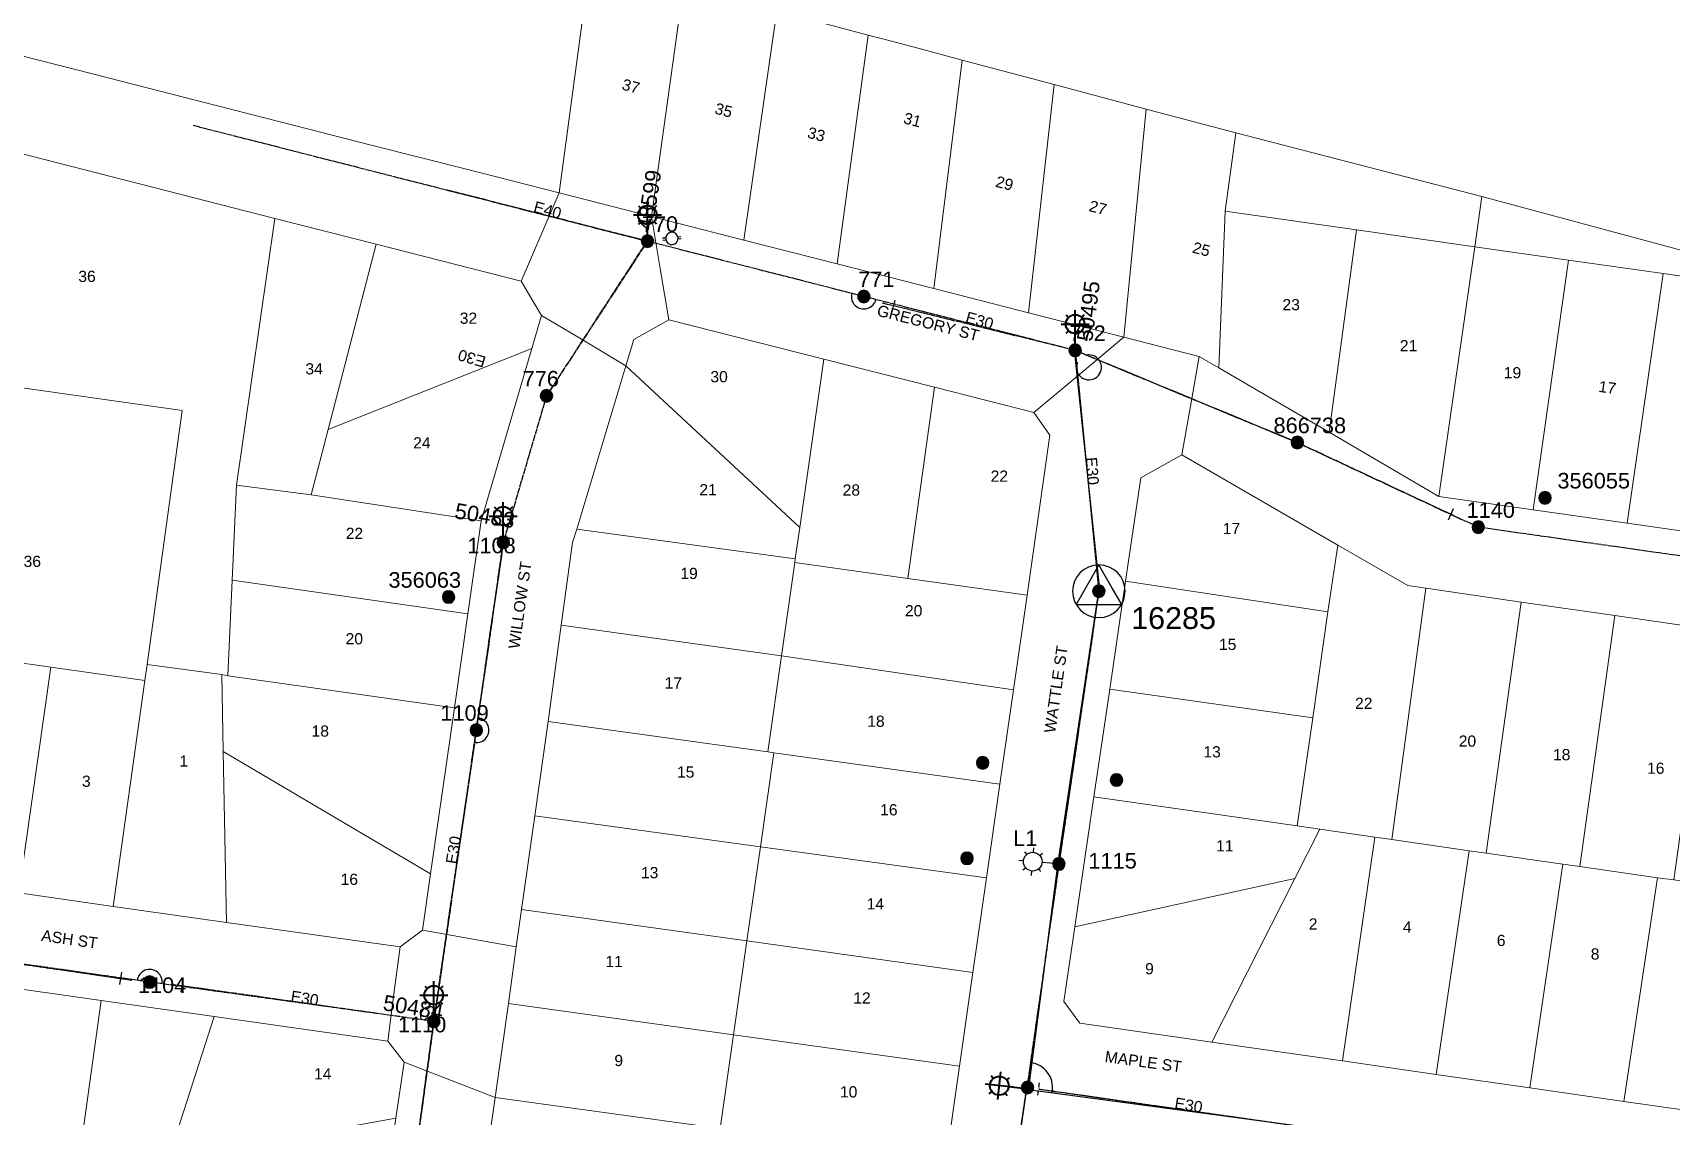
# Model space of a CAD drawing. Header units: metres. Extents: x 310453 to 311242, y 6256134 to 6256698.
# Drawn here: x 310601.4 to 310864.3, y 6256357.4 to 6256531.2 of the extents above; entities that cross this region are included whole.
import ezdxf
from ezdxf.enums import TextEntityAlignment as Align

# ---------------------------------------------------------------- set-up
doc = ezdxf.new("R2010")
doc.units = ezdxf.units.M
doc.linetypes.add('Cable Exist OH', pattern=[1, 1, 0])
doc.layers.get('0').update_dxf_attribs({"color": 6})
for name, color, linetype, lineweight in [('Cadastre Land Parcels_SP_EXT', 9, 'Continuous', 5), ('Cadastre Road Names_SP_HV_LV_SL_EXT', 9, 'Continuous', 5), ('Cadastre Roads_SP_EXT', 9, 'Continuous', 5)]:
    doc.layers.add(name, color=color, linetype=linetype, lineweight=lineweight)
for name, color, linetype in [('Equip_SP_LV_EXT', 7, 'Continuous'), ('Equip_SP_SL_EXT', 7, 'Continuous'), ('Equip_SP_SL_NEW', 2, 'Continuous'), ('Mains_HV_EXT', 7, 'Continuous'), ('Mains_LV_EXT', 7, 'Continuous'), ('Mains_LV_NEW', 2, 'Continuous'), ('Mains_LV_NEW_Hardwired', 2, 'Continuous'), ('Mains_SL_EXT', 7, 'Continuous'), ('OH_Details_SP_MISC', 7, 'Continuous'), ('Sub_SP_TR_HV_LV_EXT', 7, 'Continuous'), ('SupportsOH_SP_TR_HV_LV_SL_EXT', 7, 'Continuous')]:
    doc.layers.add(name, color=color, linetype=linetype)
doc.styles.add('iecARIAL', font='arial.ttf', dxfattribs={"height": 2})
doc.styles.add('POLE_LABEL', font='arial.ttf')
doc.styles.add('SL_LABEL', font='arial.ttf')
doc.styles.get("Standard").update_dxf_attribs({"font": 'arial.ttf'})

# ---------------------------------------------------------------- blocks, each defined once
blk = doc.blocks.new('SUB_POLE_EXT')
blk.add_wipeout([(0, 4.22), (0.42, 4.2), (0.83, 4.14), (1.21, 4.05), (1.62, 3.9), (1.99, 3.72), (2.35, 3.51), (2.68, 3.26), (2.99, 2.99), (3.28, 2.66), (3.52, 2.34), (3.76, 1.92), (3.9, 1.62), (4.04, 1.23), (4.18, 0.63), (4.22, 0), (4.18, -0.61), (4.06, -1.15), (3.9, -1.62), (3.58, -2.24), (3.22, -2.73), (2.97, -3.01), (2.68, -3.26), (2.36, -3.5), (2, -3.72), (1.64, -3.89), (1.25, -4.03), (0.82, -4.14), (0.42, -4.2), (0, -4.22), (-0.41, -4.2), (-0.8, -4.15), (-1.21, -4.05), (-1.62, -3.9), (-1.99, -3.73), (-2.35, -3.51), (-2.68, -3.26), (-2.96, -3.02), (-3.23, -2.72), (-3.51, -2.35), (-3.71, -2.01), (-3.91, -1.6), (-4.05, -1.21), (-4.16, -0.76), (-4.22, -0.14), (-4.21, 0.39), (-4.14, 0.83), (-4.03, 1.27), (-3.9, 1.63), (-3.71, 2.02), (-3.5, 2.37), (-3.28, 2.67), (-2.99, 2.99), (-2.68, 3.27), (-2.33, 3.52), (-1.98, 3.73), (-1.63, 3.9), (-1.2, 4.05), (-0.78, 4.15), (-0.4, 4.21)])
blk.add_line((2.16, 0.48), (2.16, 0.48, 0))
blk.add_lwpolyline([(-4.22, 0, 1), (4.22, 0, 1)], format="xyb", close=True)
blk.add_lwpolyline([(2.14, 0.52), (0, 4.22), (-3.66, -2.11), (3.66, -2.11)], close=True)
for tag, height, flags, p in [('ASSET_NUM', 3.5, 8, (2, 2)), ('STREET_CODE', 0.2, 9, (1.5, 0)), ('CONSTRUCTED_VOLTAGE', 0.2, 9, (1.5, -0.2)), ('OPERATING_VOLTAGE', 0.2, 9, (1.5, -0.6)), ('OPERATED_BY', 0.2, 9, (1.5, -0.8)), ('ORIENTATION', 0.2, 9, (1.5, -1.2)), ('OWNED_BY', 0.2, 9, (1.5, -1.4)), ('SECONDARY_VOLTAGE', 0.2, 9, (1.5, -1.6)), ('STATE', 0.2, 9, (1.5, -1.8)), ('SUBSTATION_TYPE', 0.2, 9, (1.5, -2)), ('NO_PHASES', 0.2, 9, (1.5, -0.4)), ('MAINTAINED_BY', 0.2, 9, (1.5, -1)), ('USAGE', 0.2, 9, (1.5, -2.2)), ('LEGEND', 0.2, 9, (1.5, -2.4)), ('LOCATION', 0.2, 9, (1.5, -2.6)), ('STREETNAME', 0.2, 9, (1.5, -2.8)), ('SUBURB', 0.2, 9, (1.5, -3)), ('Z', 0.2, 1, (1.5, -3.4)), ('NOTES', 0.2, 9, (1.5, -3.2))]:
    blk.add_attdef(tag, text='', height=height, dxfattribs=dict(flags=flags)).set_placement(p, align=Align.MIDDLE_LEFT)
blk = doc.blocks.new('LV_OH_LINKS_OPEN_EXT')
for p, q in [((-0.17, 4.97), (-0.17, 5.46)), ((0.17, 4.97), (0.17, 5.46)), ((-0.17, 3), (-0.17, 2.5)), ((0.17, 3), (0.17, 2.5))]:
    blk.add_line(p, q)
blk.add_lwpolyline([(0, 2.99, 1), (0, 4.98, 1)], format="xyb", close=True)
at = {"flags": 9}
for tag, p in [('ACTUAL_STATUS', (0, 0)), ('CONSTRUCTED_VOLTAGE', (0, -0.2)), ('OPERATING_VOLTAGE', (0, -0.6)), ('ORIENTATION', (0, -0.8)), ('OWNED_BY', (0, -1)), ('STATE', (0, -1.2)), ('SWITCH_TYPE', (0, -1.4)), ('NO_PHASES', (0, -0.4)), ('USAGE', (0, -1.6)), ('LEGEND', (0, -1.8)), ('NOTES', (0, -2))]:
    blk.add_attdef(tag, text='', height=0.2, dxfattribs=at).set_placement(p, align=Align.MIDDLE_LEFT)
at = {"flags": 1}
blk.add_attdef('Z', (0, 0), '', height=0.2, dxfattribs=at)
blk = doc.blocks.new('SL_LANTERN_EXT')
at = {"lineweight": 40}
for p, q in [((-1.46, 5.68), (-1.06, 5.28)), ((0, 1.97), (0, 6.47)), ((1.46, 5.68), (1.06, 5.28)), ((-2.25, 4.22), (2.25, 4.22)), ((-1.46, 2.76), (-1.06, 3.16)), ((0, 0), (0, 2.72)), ((1.46, 2.76), (1.06, 3.16))]:
    blk.add_line(p, q, dxfattribs=at)
blk.add_circle((0, 4.22), 1.5, dxfattribs=at)
at = {"style": 'iecARIAL', "flags": 8}
blk.add_attdef('ASSET_NUM', (1.5, 1.5), '', height=2.5, dxfattribs=at)
for tag, p, height, flags in [('OPERATING_VOLTAGE', (0.98, -1.65), 0.2, 9), ('ORIENTATION', (0.98, -1.85), 0.2, 9), ('OWNED_BY', (0.98, -2.05), 0.2, 9), ('STATE', (0.98, -2.25), 0.2, 9), ('CONSTRUCTED_VOLTAGE', (0.98, -0.65), 0.2, 9), ('CONTROL_TYPE', (0.98, -0.85), 0.2, 9), ('LANTERN_PURPOSE', (0.98, -1.05), 0.2, 9), ('LANTERN_TYPE', (0.98, -1.25), 0.2, 9), ('NO_PHASES', (0.98, -1.45), 0.2, 9), ('USAGE', (0.98, -2.45), 0.2, 9), ('CEXIST', (0.98, -2.65), 0.2, 9), ('LNUMBER', (2.18, -3.25), 2.5, 8), ('CNEW', (0.98, -2.85), 0.2, 9), ('CNUMBER', (0.98, -3.05), 0.2, 9), ('CREMOVE', (0.98, -3.25), 0.2, 9), ('CREPLACE', (0.98, -3.45), 0.2, 9), ('LKINGHEIGHT', (0.98, -3.65), 0.2, 9), ('LBRACKET', (0.98, -3.85), 0.2, 9), ('LBRACKETVOCAB', (0.98, -4.05), 0.2, 9), ('LCATEGORY', (0.98, -4.25), 0.2, 9), ('LCHARGE1', (0.98, -4.45), 0.2, 9), ('LCHARGE1PERCENT', (0.98, -4.65), 0.2, 9), ('LCHARGE2', (0.98, -4.85), 0.2, 9), ('LCHARGE2PERCENT', (0.98, -5.05), 0.2, 9), ('LCHARGE3', (0.98, -5.25), 0.2, 9), ('LCHARGE3PERCENT', (0.98, -5.45), 0.2, 9), ('LEXIST', (0.98, -5.65), 0.2, 9), ('LLAMP', (0.98, -5.85), 0.2, 9), ('LLAMPVOCAB', (0.98, -6.05), 0.2, 9), ('LMAST', (0.98, -6.25), 0.2, 9), ('LMASTVOCAB', (0.98, -6.45), 0.2, 9), ('LNEW', (0.98, -6.65), 0.2, 9), ('LANTNUMBER', (0.98, -6.85), 0.2, 9), ('LOUTREACH', (0.98, -7.25), 0.2, 9), ('LOUTREACHVOCAB', (0.98, -7.45), 0.2, 9), ('LRATECODE', (0.98, -7.65), 0.2, 9), ('LREMOVE', (0.98, -7.85), 0.2, 9), ('LREPLACE', (0.98, -8.05), 0.2, 9), ('STREETNAME', (0.98, -9.25), 0.2, 9), ('SUBURB', (0.98, -9.45), 0.2, 1), ('LTYPE', (0.98, -8.25), 0.2, 9), ('LTYPEVOCAB', (0.98, -8.45), 0.2, 9), ('LEGEND', (0.98, -8.65), 0.2, 9), ('LOCATION', (0.98, -8.85), 0.2, 9), ('NOTES', (0.98, -9.05), 0.2, 9)]:
    blk.add_attdef(tag, p, '', height=height, dxfattribs=dict(flags=flags))
blk = doc.blocks.new('POLE_EXT')
blk.add_hatch(color=256).paths.add_polyline_path([(-1, 0, 1), (1, 0, 1)])
blk.add_lwpolyline([(-1, 0, 1), (1, 0, 1)], format="xyb", close=True)
for tag, height, flags, p in [('pNumber', 2.5, 8, (-17.84, 2.07)), ('OWNED_BY', 0.2, 9, (1.35, -0.4)), ('SPECIAL_USE', 0.2, 9, (1.35, -0.8)), ('STATE', 0.2, 9, (1.35, -1)), ('cLV', 0.2, 9, (1.35, -1.4)), ('hDepth', 0.2, 9, (1.35, -1.6)), ('hDia', 0.2, 9, (1.35, -1.8)), ('cHV', 0.2, 9, (1.35, -2)), ('PARENT', 0.2, 9, (1.35, -0.6)), ('USAGE', 0.2, 9, (1.35, -1.2)), ('LBRACKET', 0.2, 9, (1.35, -2.2)), ('LExisting', 0.2, 9, (1.35, -2.4)), ('LANTNUMBER', 0.2, 9, (1.35, -2.6)), ('cLinedev', 0.2, 9, (1.35, -3.4)), ('pExisting', 0.2, 9, (1.35, -3.8)), ('pFooting', 0.2, 9, (1.35, -4.4)), ('pNew', 0.2, 9, (1.35, -4.6)), ('pRelocate', 0.2, 9, (1.35, -5)), ('pRemove', 0.2, 9, (1.35, -5.2)), ('LOther', 0.2, 9, (1.35, -2.8)), ('LRemove', 0.2, 9, (1.35, -3)), ('LEGEND', 0.2, 9, (1.35, -3.2)), ('LOCATION', 0.2, 9, (1.35, -3.6)), ('PFNUMBER', 0.2, 9, (1.35, -4)), ('NEWPFNUMBER', 0.2, 9, (1.35, -4.2)), ('pReplace', 0.2, 9, (1.35, -5.4)), ('pStay', 0.2, 9, (1.35, -5.6)), ('pType', 0.2, 9, (1.35, -5.8)), ('cspan', 0.2, 9, (1.35, -6)), ('STREETNAME', 0.2, 9, (1.35, -6.2)), ('SUBURB', 0.2, 9, (1.35, -6.4)), ('OPERATED_BY', 0.2, 9, (1.36, -7.01)), ('NOTES', 0.2, 9, (1.35, -6.6)), ('MAINTAINED_BY', 0.2, 9, (1.36, -6.81))]:
    blk.add_attdef(tag, text='', height=height, dxfattribs=dict(flags=flags)).set_placement(p, align=Align.MIDDLE_LEFT)
at = {"style": 'POLE_LABEL'}
for tag, height, flags, p in [('ASSET_NUM', 2.5, 8, (2, 2)), ('STRUCTURE_PLANT_NUMBER', 0.2, 9, (1.35, 0.03)), ('STREET_CODE', 0.2, 9, (1.35, -0.2))]:
    blk.add_attdef(tag, text='', height=height, dxfattribs=dict(at, flags=flags)).set_placement(p, align=Align.MIDDLE_LEFT)
at = {"flags": 1}
blk.add_attdef('Z', (1.35, -7.33), '', height=0.2, dxfattribs=at)
blk = doc.blocks.new('End Shackle_EXT')
blk.add_wipeout([(0, 0.25), (1.81, 0.25), (1.82, -0.25), (0, -0.25)])
blk.add_line((1.81, -1), (1.81, 1))
at = {"flags": 1}
blk.add_attdef('Z', (0, 0), '', height=0.2, dxfattribs=at)
at = {"flags": 9}
for tag, p in [('CONNECTOR_TYPE', (0, 0)), ('CONSTRUCTED_VOLTAGE', (0, -0.2)), ('OPERATING_VOLTAGE', (0, -0.6)), ('ORIENTATION', (0, -0.8)), ('OWNED_BY', (0, -1)), ('STATE', (0, -1.2)), ('NO_PHASES', (0, -0.4)), ('USAGE', (0, -1.4)), ('NOTES', (0, -1.6))]:
    blk.add_attdef(tag, text='', height=0.2, dxfattribs=at).set_placement(p, align=Align.MIDDLE_LEFT)
blk = doc.blocks.new('SL_LANTERN_NEW')
blk.add_line((0, 0), (0, 0))
for tag, p, flags in [('Z', (0, 0), 1), ('OPERATED_BY', (0, -9.61), 9)]:
    blk.add_attdef(tag, p, '', height=0.2, dxfattribs=dict(flags=flags))
at = {"style": 'SL_LABEL', "flags": 9}
blk.add_attdef('STREET_CODE', text='', height=0.2, dxfattribs=at).set_placement((0, -0.2), align=Align.MIDDLE_LEFT)
for tag, height, flags, p in [('CONSTRUCTED_VOLTAGE', 0.2, 9, (0, -0.4)), ('CONTROL_TYPE', 0.2, 9, (0, -0.6)), ('OPERATING_VOLTAGE', 0.2, 9, (0, -1.4)), ('ORIENTATION', 0.2, 9, (0, -1.6)), ('OWNED_BY', 0.2, 9, (0, -1.8)), ('STATE', 0.2, 9, (0, -2)), ('CEXIST', 0.2, 9, (0, -2.4)), ('CNEW', 0.2, 9, (0, -2.6)), ('LANTERN_PURPOSE', 0.2, 9, (0, -0.8)), ('LANTERN_TYPE', 0.2, 9, (0, -1)), ('NO_PHASES', 0.2, 9, (0, -1.2)), ('USAGE', 0.2, 9, (0, -2.2)), ('LNUMBER', 2.5, 8, (1.2, -2.8)), ('CNUMBER', 0.2, 9, (0, -2.8)), ('CREMOVE', 0.2, 9, (0, -3)), ('CREPLACE', 0.2, 9, (0, -3.2)), ('LKINGHEIGHT', 0.2, 9, (0, -3.4)), ('LBRACKET', 0.2, 9, (0, -3.6)), ('LBRACKETVOCAB', 0.2, 9, (0, -3.8)), ('LCATEGORY', 0.2, 9, (0, -4)), ('LCHARGE1', 0.2, 9, (0, -4.2)), ('LCHARGE1PERCENT', 0.2, 9, (0, -4.4)), ('LCHARGE2', 0.2, 9, (0, -4.6)), ('LCHARGE2PERCENT', 0.2, 9, (0, -4.8)), ('LCHARGE3', 0.2, 9, (0, -5)), ('LCHARGE3PERCENT', 0.2, 9, (0, -5.2)), ('LEXIST', 0.2, 9, (0, -5.4)), ('LLAMP', 0.2, 9, (0, -5.6)), ('LLAMPVOCAB', 0.2, 9, (0, -5.8)), ('LMAST', 0.2, 9, (0, -6)), ('LMASTVOCAB', 0.2, 9, (0, -6.2)), ('LNEW', 0.2, 9, (0, -6.4)), ('LANTNUMBER', 0.2, 9, (0, -6.6)), ('LOUTREACH', 0.2, 9, (0, -7)), ('LOUTREACHVOCAB', 0.2, 9, (0, -7.2)), ('LRATECODE', 0.2, 9, (0, -7.4)), ('LREMOVE', 0.2, 9, (0, -7.6)), ('LREPLACE', 0.2, 9, (0, -7.8)), ('SUBURB', 0.2, 9, (0, -8.6)), ('STREETNAME', 0.2, 9, (0, -8.8)), ('LTYPE', 0.2, 9, (0, -8)), ('LTYPEVOCAB', 0.2, 9, (0, -8.2)), ('LEGEND', 0.2, 9, (0, -8.4)), ('LOCATION', 0.2, 9, (0, -9)), ('NOTES', 0.2, 9, (0, -9.2)), ('MAINTAINED_BY', 0.2, 9, (0, -9.86))]:
    blk.add_attdef(tag, text='', height=height, dxfattribs=dict(flags=flags)).set_placement(p, align=Align.MIDDLE_LEFT)
blk.add_wipeout([(0, 6.47), (1.46, 5.68), (2.25, 4.22), (1.46, 2.76), (0, 1.86), (-1.46, 2.76), (-2.25, 4.22), (-1.46, 5.68)])
for p, q in [((-1.46, 5.68), (-1.06, 5.28)), ((0, 5.72), (0, 6.47)), ((1.46, 5.68), (1.06, 5.28)), ((-2.25, 4.22), (-1.5, 4.22)), ((-1.46, 2.76), (-1.06, 3.16)), ((0, 0), (0, 2.72)), ((1.46, 2.76), (1.06, 3.16)), ((1.5, 4.22), (2.25, 4.22))]:
    blk.add_line(p, q)
blk.add_circle((0, 4.22), 1.5)
at = {"style": 'SL_LABEL', "flags": 8}
blk.add_attdef('ASSET_NUM', text='', height=2.5, dxfattribs=at).set_placement((2, 2), align=Align.MIDDLE_LEFT)
blk = doc.blocks.new('End Shackle_NEW')
blk.add_line((1, 1.81), (-1, 1.81))
at = {"flags": 1}
blk.add_attdef('Z', (0, 0), '', height=0.2, dxfattribs=at)
at = {"flags": 9}
for tag, p in [('CONNECTOR_TYPE', (0, 0)), ('CONSTRUCTED_VOLTAGE', (0, -0.2)), ('OPERATING_VOLTAGE', (0, -0.6)), ('ORIENTATION', (0, -0.8)), ('OWNED_BY', (0, -1)), ('STATE', (0, -1.2)), ('OPERATED_BY', (0, -2.01)), ('NO_PHASES', (0, -0.4)), ('USAGE', (0, -1.4)), ('NOTES', (0, -1.6)), ('MAINTAINED_BY', (0, -1.81))]:
    blk.add_attdef(tag, text='', height=0.2, dxfattribs=at).set_placement(p, align=Align.MIDDLE_LEFT)
blk.add_wipeout([(-0.25, 0), (-0.25, 1.81), (0.25, 1.82), (0.25, 0)])
blk = doc.blocks.new('BOND POINT')
blk.add_hatch(color=256).paths.add_polyline_path([(-1, 0, 1), (1, 0, 1)])
blk.add_lwpolyline([(-1, 0, 1), (1, 0, 1)], format="xyb", close=True)

msp = doc.modelspace()

# ---------------------------------------------------------------- linework, layer by layer
at = {"layer": 'Cadastre Land Parcels_SP_EXT', "linetype": 'Continuous'}
for points in [[(310705.82, 6256538.73), (310690.87, 6256542.63), (310685.89, 6256505.52), (310700.7, 6256501.74), (310705.82, 6256538.73)], [(310720.79, 6256534.75), (310705.82, 6256538.73), (310700.7, 6256501.74), (310715.54, 6256497.95), (310720.79, 6256534.75)], [(310735.48, 6256530.84), (310720.79, 6256534.75), (310715.54, 6256497.95), (310730.5, 6256494.14), (310735.48, 6256530.84)], [(310750.53, 6256526.84), (310743.87, 6256528.67), (310739.63, 6256529.77), (310735.48, 6256530.84), (310730.5, 6256494.14), (310746, 6256490.18), (310750.53, 6256526.84)], [(310765.32, 6256522.91), (310750.53, 6256526.84), (310746, 6256490.18), (310761.2, 6256486.3), (310765.32, 6256522.91)], [(310780.06, 6256518.99), (310765.32, 6256522.91), (310761.2, 6256486.3), (310776.52, 6256482.39), (310780.06, 6256518.99)], [(310788.59, 6256479.31), (310791.75, 6256477.46), (310792.74, 6256502.6), (310794.46, 6256515.17), (310780.06, 6256518.99), (310776.52, 6256482.39), (310788.59, 6256479.31)], [(310640.28, 6256501.43), (310577.16, 6256517.59), (310578.01, 6256492.44), (310578.53, 6256477.27), (310625.4, 6256470.6), (310619.79, 6256429.88), (310631.74, 6256428.26), (310632.73, 6256428.07), (310633.4, 6256443.4), (310634.09, 6256458.65), (310640.28, 6256501.43)], [(310833.95, 6256504.95), (310794.46, 6256515.17), (310792.74, 6256502.6), (310813.85, 6256499.62), (310832.8, 6256496.88), (310833.95, 6256504.95)], [(310813.85, 6256499.62), (310792.74, 6256502.6), (310791.75, 6256477.46), (310809.44, 6256467.13), (310813.85, 6256499.62)], [(310833.95, 6256504.95), (310832.8, 6256496.88), (310847.84, 6256494.73), (310863.04, 6256492.58), (310878.01, 6256490.44), (310893.12, 6256488.28), (310896.69, 6256488.04), (310833.95, 6256504.95)], [(310648.82, 6256467.58), (310656.51, 6256497.31), (310640.28, 6256501.43), (310634.09, 6256458.65), (310646.11, 6256457.08), (310648.82, 6256467.58)], [(310679.78, 6256491.35), (310656.51, 6256497.31), (310648.82, 6256467.58), (310681.5, 6256480.56), (310683.06, 6256485.88), (310679.78, 6256491.35)], [(310832.8, 6256496.88), (310813.85, 6256499.62), (310809.44, 6256467.13), (310827.07, 6256456.83), (310832.8, 6256496.88)], [(310847.84, 6256494.73), (310832.8, 6256496.88), (310827.07, 6256456.83), (310842.17, 6256454.68), (310847.84, 6256494.73)], [(310863.04, 6256492.58), (310847.84, 6256494.73), (310842.17, 6256454.68), (310857.28, 6256452.53), (310863.04, 6256492.58)], [(310878.01, 6256490.44), (310863.04, 6256492.58), (310857.28, 6256452.53), (310872.29, 6256450.39), (310878.01, 6256490.44)], [(310728.34, 6256478.87), (310703.47, 6256485.19), (310697.86, 6256482.03), (310696.59, 6256477.81), (310724.5, 6256451.84), (310728.34, 6256478.87)], [(310673.38, 6256452.92), (310681.5, 6256480.56), (310648.82, 6256467.58), (310646.11, 6256457.08), (310673.38, 6256452.92)], [(310619.79, 6256429.88), (310625.4, 6256470.6), (310578.53, 6256477.27), (310580.54, 6256457.91), (310582.37, 6256440.22), (310589.17, 6256431.57), (310604.32, 6256429.42), (310619.4, 6256427.28), (310619.79, 6256429.88)], [(310724.5, 6256451.84), (310696.59, 6256477.81), (310688.7, 6256451.57), (310723.73, 6256446.8), (310724.5, 6256451.84)], [(310746.14, 6256474.35), (310728.34, 6256478.87), (310724.5, 6256451.84), (310723.73, 6256446.8), (310723.7, 6256446.22), (310741.84, 6256443.67), (310746.14, 6256474.35)], [(310764.63, 6256466.65), (310762.04, 6256470.3), (310746.14, 6256474.35), (310741.84, 6256443.67), (310760.96, 6256440.98), (310764.63, 6256466.65)], [(310646.11, 6256457.08), (310634.09, 6256458.65), (310633.4, 6256443.4), (310671.23, 6256438.01), (310673.38, 6256452.92), (310646.11, 6256457.08)], [(310723.7, 6256446.22), (310723.73, 6256446.8), (310688.7, 6256451.57), (310688.05, 6256449.44), (310686.23, 6256436.2), (310721.55, 6256431.25), (310723.7, 6256446.22)], [(310824.94, 6256442.12), (310822.05, 6256442.55), (310810.86, 6256449.01), (310809.21, 6256438.34), (310806.82, 6256421.32), (310804.29, 6256403.96), (310807.95, 6256403.44), (310816.79, 6256402.14), (310819.48, 6256401.79), (310824.94, 6256442.12)], [(310760.96, 6256440.98), (310741.84, 6256443.67), (310723.7, 6256446.22), (310721.55, 6256431.25), (310758.79, 6256425.83), (310760.96, 6256440.98)], [(310671.23, 6256438.01), (310633.4, 6256443.4), (310632.73, 6256428.07), (310669.07, 6256422.93), (310671.23, 6256438.01)], [(310840.23, 6256439.88), (310824.94, 6256442.12), (310819.48, 6256401.79), (310831.93, 6256399.98), (310834.62, 6256399.62), (310840.23, 6256439.88)], [(310855.31, 6256437.71), (310840.23, 6256439.88), (310834.62, 6256399.62), (310846.96, 6256397.82), (310849.68, 6256397.47), (310855.31, 6256437.71)], [(310870.35, 6256435.52), (310855.31, 6256437.71), (310849.68, 6256397.47), (310862.13, 6256395.65), (310864.77, 6256395.31), (310870.35, 6256435.52)], [(310721.55, 6256431.25), (310686.23, 6256436.2), (310684.1, 6256420.72), (310719.36, 6256415.88), (310721.55, 6256431.25)], [(310604.32, 6256429.42), (310589.17, 6256431.57), (310584.07, 6256395.35), (310599.18, 6256393.21), (310604.32, 6256429.42)], [(310619.4, 6256427.28), (310604.32, 6256429.42), (310599.18, 6256393.21), (310614.34, 6256391.06), (310619.4, 6256427.28)], [(310631.98, 6256415.91), (310631.74, 6256428.26), (310619.79, 6256429.88), (310619.4, 6256427.28), (310614.34, 6256391.06), (310632.52, 6256388.49), (310631.98, 6256415.91)], [(310758.79, 6256425.83), (310721.55, 6256431.25), (310719.36, 6256415.88), (310720.33, 6256415.72), (310756.6, 6256410.68), (310758.79, 6256425.83)], [(310669.07, 6256422.93), (310632.73, 6256428.07), (310631.74, 6256428.26), (310631.98, 6256415.91), (310665.23, 6256396.3), (310669.07, 6256422.93)], [(310806.82, 6256421.32), (310774.24, 6256425.93), (310771.7, 6256408.63), (310804.29, 6256403.96), (310806.82, 6256421.32)], [(310720.33, 6256415.72), (310719.36, 6256415.88), (310684.1, 6256420.72), (310681.97, 6256405.59), (310718.18, 6256400.62), (310720.33, 6256415.72)], [(310663.96, 6256387.25), (310665.23, 6256396.3), (310631.98, 6256415.91), (310632.52, 6256388.49), (310660.35, 6256384.55), (310663.96, 6256387.25)], [(310756.6, 6256410.68), (310720.33, 6256415.72), (310718.18, 6256400.62), (310754.45, 6256395.62), (310756.6, 6256410.68)], [(310804.29, 6256403.96), (310771.7, 6256408.63), (310768.65, 6256387.8), (310803.94, 6256395.55), (310807.95, 6256403.44), (310804.29, 6256403.96)], [(310718.18, 6256400.62), (310681.97, 6256405.59), (310679.86, 6256390.57), (310716.02, 6256385.52), (310718.18, 6256400.62)], [(310816.79, 6256402.14), (310807.95, 6256403.44), (310803.94, 6256395.55), (310790.62, 6256369.29), (310811.56, 6256366.28), (310816.79, 6256402.14)], [(310754.45, 6256395.62), (310718.18, 6256400.62), (310716.02, 6256385.52), (310752.29, 6256380.47), (310754.45, 6256395.62)], [(310819.48, 6256401.79), (310816.79, 6256402.14), (310811.56, 6256366.28), (310826.61, 6256364.11), (310831.93, 6256399.98), (310819.48, 6256401.79)], [(310834.62, 6256399.62), (310831.93, 6256399.98), (310826.61, 6256364.11), (310841.63, 6256361.95), (310846.96, 6256397.82), (310834.62, 6256399.62)], [(310849.68, 6256397.47), (310846.96, 6256397.82), (310841.63, 6256361.95), (310856.72, 6256359.77), (310862.13, 6256395.65), (310849.68, 6256397.47)], [(310803.94, 6256395.55), (310768.65, 6256387.8), (310766.89, 6256375.8), (310769.44, 6256372.34), (310790.62, 6256369.29), (310803.94, 6256395.55)], [(310877.03, 6256393.53), (310864.77, 6256395.31), (310862.13, 6256395.65), (310856.72, 6256359.77), (310871.87, 6256357.59), (310877.03, 6256393.53)], [(310716.02, 6256385.52), (310679.86, 6256390.57), (310679.01, 6256384.56), (310677.73, 6256375.46), (310713.88, 6256370.43), (310716.02, 6256385.52)], [(310752.29, 6256380.47), (310716.02, 6256385.52), (310713.88, 6256370.43), (310750.14, 6256365.4), (310752.29, 6256380.47)], [(310612.37, 6256375.97), (310594.29, 6256378.54), (310590.01, 6256348.49), (310592.09, 6256348.19), (310608.22, 6256345.89), (310612.37, 6256375.97)], [(310623.16, 6256350.47), (310630.52, 6256373.39), (310612.37, 6256375.97), (310608.22, 6256345.89), (310607.6, 6256341.08), (310619.59, 6256339.36), (310623.16, 6256350.47)], [(310713.88, 6256370.43), (310677.73, 6256375.46), (310675.61, 6256360.42), (310711.74, 6256355.4), (310713.88, 6256370.43)], [(310659.7, 6256357.08), (310661, 6256366.08), (310658.38, 6256369.43), (310630.52, 6256373.39), (310623.16, 6256350.47), (310659.7, 6256357.08)], [(310750.14, 6256365.4), (310713.88, 6256370.43), (310711.74, 6256355.4), (310747.99, 6256350.37), (310750.14, 6256365.4)], [(310711.74, 6256355.4), (310675.61, 6256360.42), (310673.49, 6256345.34), (310709.61, 6256340.29), (310711.74, 6256355.4)]]:
    msp.add_lwpolyline(points, close=True, dxfattribs=at)
msp.add_lwpolyline([(310720.79, 6256534.75), (310735.48, 6256530.84), (310739.63, 6256529.77), (310743.87, 6256528.67), (310750.53, 6256526.84), (310765.32, 6256522.91), (310780.06, 6256518.99), (310794.46, 6256515.17), (310833.95, 6256504.95), (310896.69, 6256488.04)], dxfattribs=at)
at = {"layer": 'Cadastre Roads_SP_EXT', "linetype": 'Continuous'}
for points in [[(310720.79, 6256534.75), (310735.48, 6256530.84), (310739.63, 6256529.77), (310743.87, 6256528.67), (310750.53, 6256526.84), (310765.32, 6256522.91), (310780.06, 6256518.99), (310794.46, 6256515.17), (310833.95, 6256504.95), (310896.69, 6256488.04)], [(310577.16, 6256517.59), (310640.28, 6256501.43), (310656.51, 6256497.31), (310679.78, 6256491.35), (310682.95, 6256498.69), (310685.89, 6256505.52), (310670.79, 6256509.37), (310655.94, 6256513.16), (310641.1, 6256516.95), (310626.05, 6256520.79), (310611.21, 6256524.58), (310596.29, 6256528.38)]]:
    msp.add_lwpolyline(points, dxfattribs=at)
for points in [[(310715.54, 6256497.95), (310700.7, 6256501.74), (310702.09, 6256493.43), (310703.47, 6256485.19), (310728.34, 6256478.87), (310746.14, 6256474.35), (310762.04, 6256470.3), (310768.46, 6256475.66), (310776.52, 6256482.39), (310761.2, 6256486.3), (310746, 6256490.18), (310730.5, 6256494.14), (310715.54, 6256497.95)], [(310696.59, 6256477.81), (310688.94, 6256482.37), (310683.06, 6256485.88), (310681.5, 6256480.56), (310673.38, 6256452.92), (310671.23, 6256438.01), (310669.07, 6256422.93), (310665.23, 6256396.3), (310663.96, 6256387.25), (310670.25, 6256386.13), (310679.01, 6256384.56), (310679.86, 6256390.57), (310681.97, 6256405.59), (310684.1, 6256420.72), (310686.23, 6256436.2), (310688.05, 6256449.44), (310688.7, 6256451.57), (310696.59, 6256477.81)], [(310568.51, 6256397.55), (310551.16, 6256400.01), (310551, 6256392.36), (310550.83, 6256384.72), (310573.67, 6256381.48), (310594.29, 6256378.54), (310612.37, 6256375.97), (310630.52, 6256373.39), (310658.38, 6256369.43), (310659.37, 6256377.02), (310660.35, 6256384.55), (310632.52, 6256388.49), (310614.34, 6256391.06), (310599.18, 6256393.21), (310584.07, 6256395.35), (310568.51, 6256397.55)], [(310675.61, 6256360.42), (310667.21, 6256363.67), (310661, 6256366.08), (310659.7, 6256357.08), (310656.5, 6256334.07), (310653.21, 6256310.88), (310651.9, 6256301.85), (310661.05, 6256302.69), (310667.56, 6256303.29), (310669.26, 6256315.33), (310671.38, 6256330.37), (310673.49, 6256345.34), (310675.61, 6256360.42)]]:
    msp.add_lwpolyline(points, close=True, dxfattribs=at)
at = {"layer": 'Mains_LV_EXT', "linetype": 'Cable Exist OH'}
for points in [[(310700.05, 6256497.78), (310667.75, 6256506.03)], [(310700, 6256497.83), (310683.85, 6256472.98)], [(310734.77, 6256488.92), (310700.05, 6256497.78)], [(310804.34, 6256465.48), (310768.68, 6256480.27)], [(310683.85, 6256472.98), (310676.92, 6256449.46)], [(310873.72, 6256446.16), (310833.37, 6256451.9)], [(310676.92, 6256449.46), (310672.59, 6256419.34)], [(310672.59, 6256419.34), (310665.77, 6256372.6)], [(310665.77, 6256372.6), (310659.75, 6256328.53)]]:
    msp.add_lwpolyline(points, dxfattribs=at)
at = {"layer": 'Mains_LV_EXT', "linetype": 'Continuous'}
for points in [[(310732.84, 6256489.42, 1.009051), (310736.71, 6256488.43)], [(310769.06, 6256478.31, 3.976854), (310770.53, 6256479.5)], [(310672.3, 6256417.36, 1.014296), (310672.87, 6256421.32)], [(310622.15, 6256378.64, 1.017886), (310618.19, 6256379.19)], [(310666.06, 6256374.58, 0.818575), (310663.79, 6256372.88)]]:
    msp.add_lwpolyline(points, format="xyb", dxfattribs=at)
at = {"layer": 'Mains_LV_EXT', "color": 7, "linetype": 'Cable Exist OH'}
for points in [[(310755.38, 6256323.57), (310760.94, 6256362.04)], [(310761.04, 6256362), (310802.33, 6256356.13)]]:
    msp.add_lwpolyline(points, dxfattribs=at)
at = {"layer": 'Mains_LV_NEW_Hardwired', "color": 7, "linetype": 'Continuous'}
msp.add_arc((310761.04, 6256362), 4.03, 351.9112, 82.0019, dxfattribs=at).dxf.unprotected_set("ltscale", 0)
at = {"layer": 'Mains_SL_EXT', "linetype": 'Cable Exist OH'}
for points in [[(310627.18, 6256516.38), (310667.75, 6256506.03), (310700.05, 6256497.78)], [(310700.05, 6256497.78), (310683.85, 6256472.98), (310676.92, 6256449.46)], [(310665.77, 6256372.6), (310672.59, 6256419.34), (310676.92, 6256449.46)], [(310653.82, 6256286.92), (310659.75, 6256328.53), (310665.77, 6256372.6)], [(310750.09, 6256286.55), (310755.38, 6256323.57), (310760.94, 6256362.04)], [(310760.94, 6256362.04), (310802.33, 6256356.13), (310839.77, 6256350.72)]]:
    msp.add_lwpolyline(points, dxfattribs=at)
at = {"layer": 'OH_Details_SP_MISC', "color": 7, "linetype": 'Continuous', "flags": 128}
for points in [[(310760.89, 6256361.78), (310755.34, 6256323.66), (310750.27, 6256286.95)], [(310761.14, 6256361.66), (310802.62, 6256356.11), (310840.15, 6256350.68)]]:
    msp.add_lwpolyline(points, dxfattribs=at)

# ---------------------------------------------------------------- block references
at = {"layer": 'Equip_SP_LV_EXT', "rotation": 275.7105931414819}
msp.add_blockref('LV_OH_LINKS_OPEN_EXT', (310700, 6256497.83), dxfattribs=at)
at = {"layer": 'Equip_SP_SL_EXT'}
ref = msp.add_blockref('SL_LANTERN_EXT', (310700.05, 6256497.78), dxfattribs=at)
ref.add_attrib('ASSET_NUM', '48599', dxfattribs={"layer": '0', "height": 2.5, "rotation": 81.098, "style": 'iecARIAL'}).set_placement((310701.55, 6256499.28), align=Align.BOTTOM_LEFT)
ref = msp.add_blockref('SL_LANTERN_EXT', (310768.68, 6256480.27), dxfattribs=at)
ref.add_attrib('ASSET_NUM', '50495', dxfattribs={"layer": '0', "height": 2.5, "rotation": 82.5721, "style": 'iecARIAL'}).set_placement((310770.18, 6256481.77), align=Align.MIDDLE_LEFT)
ref = msp.add_blockref('SL_LANTERN_EXT', (310676.92, 6256449.46), dxfattribs=at)
ref.add_attrib('ASSET_NUM', '50483', dxfattribs={"layer": '0', "height": 2.5, "rotation": 350.2022, "style": 'iecARIAL'}).set_placement((310678.42, 6256450.96), align=Align.BOTTOM_RIGHT)
ref = msp.add_blockref('SL_LANTERN_EXT', (310665.77, 6256372.6), dxfattribs=at)
ref.add_attrib('ASSET_NUM', '50484', dxfattribs={"layer": '0', "height": 2.5, "rotation": 350.788, "style": 'iecARIAL'}).set_placement((310667.27, 6256374.1), align=Align.MIDDLE_RIGHT)
at = {"layer": 'Equip_SP_SL_EXT', "rotation": 83.54305925090922}
msp.add_blockref('SL_LANTERN_EXT', (310760.7, 6256361.81), dxfattribs=at)
at = {"layer": 'Mains_LV_NEW_Hardwired', "color": 7, "linetype": 'Continuous', "xscale": 0.15, "yscale": 0.15, "zscale": 0.15}
for p in [(310761.6, 6256365.99), (310765.03, 6256361.43)]:
    msp.add_blockref('BOND POINT', p, dxfattribs=at).dxf.unprotected_set("ltscale", 0)
at = {"layer": 'Sub_SP_TR_HV_LV_EXT'}
ref = msp.add_blockref('SUB_POLE_EXT', (310772.49, 6256441.62), dxfattribs=at)
ref.add_attrib('ASSET_NUM', '16285', dxfattribs={"layer": '0', "height": 3.5}).set_placement((310777.68, 6256439.07), align=Align.TOP_LEFT)
at = {"layer": 'SupportsOH_SP_TR_HV_LV_SL_EXT'}
ref = msp.add_blockref('POLE_EXT', (310700.05, 6256497.78), dxfattribs=at)
ref.add_attrib('ASSET_NUM', '770', dxfattribs={"layer": '0', "height": 2.5, "style": 'POLE_LABEL'}).set_placement((310702.05, 6256498.53), align=Align.BOTTOM_CENTER)
ref = msp.add_blockref('POLE_EXT', (310768.68, 6256480.27), dxfattribs=at)
ref.add_attrib('ASSET_NUM', '772', dxfattribs={"layer": '0', "height": 2.5, "style": 'POLE_LABEL'}).set_placement((310770.68, 6256481.02), align=Align.BOTTOM_CENTER)
ref = msp.add_blockref('POLE_EXT', (310683.85, 6256472.98), dxfattribs=at)
ref.add_attrib('ASSET_NUM', '776', dxfattribs={"layer": '0', "height": 2.5, "style": 'POLE_LABEL'}).set_placement((310685.85, 6256473.73), align=Align.BOTTOM_RIGHT)
ref = msp.add_blockref('POLE_EXT', (310804.34, 6256465.48), dxfattribs=at)
ref.add_attrib('ASSET_NUM', '866738', dxfattribs={"layer": '0', "height": 2.5, "style": 'POLE_LABEL'}).set_placement((310806.34, 6256466.23), align=Align.BOTTOM_CENTER)
ref = msp.add_blockref('POLE_EXT', (310844.07, 6256456.61), dxfattribs=at)
ref.add_attrib('ASSET_NUM', '356055', dxfattribs={"layer": '0', "height": 2.5, "style": 'POLE_LABEL'}).set_placement((310846.07, 6256457.36), align=Align.BOTTOM_LEFT)
ref = msp.add_blockref('POLE_EXT', (310676.92, 6256449.46), dxfattribs=at)
ref.add_attrib('ASSET_NUM', '1108', dxfattribs={"layer": '0', "height": 2.5, "style": 'POLE_LABEL'}).set_placement((310678.92, 6256450.21), align=Align.TOP_RIGHT)
ref = msp.add_blockref('POLE_EXT', (310668.14, 6256440.69), dxfattribs=at)
ref.add_attrib('ASSET_NUM', '356063', dxfattribs={"layer": '0', "height": 2.5, "style": 'POLE_LABEL'}).set_placement((310670.14, 6256441.44), align=Align.BOTTOM_RIGHT)
ref = msp.add_blockref('POLE_EXT', (310672.59, 6256419.34), dxfattribs=at)
ref.add_attrib('ASSET_NUM', '1109', dxfattribs={"layer": '0', "height": 2.5, "style": 'POLE_LABEL'}).set_placement((310674.59, 6256420.09), align=Align.BOTTOM_RIGHT)
for p in [(310753.84, 6256414.09), (310775.32, 6256411.33), (310751.34, 6256398.77)]:
    msp.add_blockref('POLE_EXT', p, dxfattribs=at)
ref = msp.add_blockref('POLE_EXT', (310665.77, 6256372.6), dxfattribs=at)
ref.add_attrib('ASSET_NUM', '1110', dxfattribs={"layer": '0', "height": 2.5, "style": 'POLE_LABEL'}).set_placement((310667.77, 6256373.35), align=Align.TOP_RIGHT)

# ---------------------------------------------------------------- texts
at = {"layer": 'Cadastre Land Parcels_SP_EXT'}
for s, rotation, p in [('37', 344.9635, (310695.82, 6256522.15)), ('35', 345.2101, (310710.71, 6256518.29)), ('31', 345.1678, (310741, 6256516.74)), ('33', 345.3327, (310725.58, 6256514.42)), ('29', 345.4485, (310755.77, 6256506.56)), ('27', 345.1395, (310770.77, 6256502.65)), ('25', 345.1526, (310787.36, 6256495.99)), ('17', 351.8979, (310852.58, 6256473.63))]:
    msp.add_text(s, height=1.8, rotation=rotation, dxfattribs=at).set_placement(p)
for s, p in [('36', (310608.72, 6256491.24)), ('23', (310801.95, 6256486.71)), ('32', (310669.93, 6256484.53)), ('21', (310820.79, 6256480.12)), ('34', (310645.16, 6256476.41)), ('30', (310710.15, 6256475.15)), ('19', (310837.47, 6256475.78)), ('24', (310662.45, 6256464.53)), ('22', (310755.12, 6256459.19)), ('21', (310708.38, 6256457.01)), ('28', (310731.37, 6256456.96)), ('22', (310651.64, 6256450.01)), ('17', (310792.38, 6256450.78)), ('36', (310599.94, 6256445.52)), ('19', (310705.33, 6256443.58)), ('20', (310741.37, 6256437.59)), ('20', (310651.61, 6256433.1)), ('15', (310791.76, 6256432.2)), ('17', (310702.81, 6256426.01)), ('22', (310813.6, 6256422.74)), ('18', (310735.32, 6256419.87)), ('18', (310646.15, 6256418.29)), ('20', (310830.24, 6256416.68)), ('13', (310789.26, 6256414.96)), ('18', (310845.36, 6256414.5)), ('1', (310624.96, 6256413.48)), ('15', (310704.79, 6256411.71)), ('16', (310860.45, 6256412.33)), ('3', (310609.31, 6256410.24)), ('16', (310737.39, 6256405.66)), ('11', (310791.31, 6256399.88)), ('13', (310699.01, 6256395.57)), ('16', (310650.81, 6256394.5)), ('14', (310735.23, 6256390.56)), ('2', (310806.17, 6256387.34)), ('4', (310821.27, 6256386.86)), ('6', (310836.35, 6256384.7)), ('8', (310851.42, 6256382.53)), ('11', (310693.3, 6256381.31)), ('9', (310779.91, 6256380.16)), ('12', (310733.08, 6256375.46)), ('9', (310694.74, 6256365.43)), ('14', (310646.55, 6256363.29)), ('10', (310730.94, 6256360.4))]:
    msp.add_text(s, height=1.8, dxfattribs=at).set_placement(p)
at = {"layer": 'Cadastre Road Names_SP_HV_LV_SL_EXT'}
for s, rotation, p in [('WATTLE ST', 81.7543, (310765.48, 6256418.78)), ('MAPLE ST', 352.2123, (310773.35, 6256366.1))]:
    msp.add_text(s, height=1.8, rotation=rotation, dxfattribs=at).set_placement(p)
at = {"layer": 'Cadastre Roads_SP_EXT'}
for s, rotation, p in [('GREGORY ST', 345.7081, (310736.75, 6256485.87)), ('WILLOW ST', 81.9456, (310679.48, 6256432.28)), ('ASH ST', 351.9235, (310602.7, 6256385.54))]:
    msp.add_text(s, height=1.8, rotation=rotation, dxfattribs=at).set_placement(p)
at = {"layer": 'Mains_LV_EXT'}
for s, rotation, p in [('E40', 344.5639, (310681.63, 6256502.51)), ('E30', 344.5644, (310750.96, 6256484.79)), ('E30', 163.3961, (310674.27, 6256479.2)), ('E30', 274.4902, (310770.38, 6256463.07)), ('E30', 80.6208, (310669.44, 6256397.76)), ('E30', 351.0103, (310642.71, 6256375.79)), ('E30', 350.7125, (310784.54, 6256358.65))]:
    msp.add_text(s, height=1.8, rotation=rotation, dxfattribs=at).set_placement(p)

# ---------------------------------------------------------------- next in the draw order: linework, layer by layer
at = {"layer": 'Cadastre Land Parcels_SP_EXT', "linetype": 'Continuous'}
for points in [[(310810.86, 6256449.01), (310785.82, 6256463.49), (310779.21, 6256459.84), (310776.78, 6256443.22), (310809.21, 6256438.34), (310810.86, 6256449.01)], [(310809.21, 6256438.34), (310776.78, 6256443.22), (310774.24, 6256425.93), (310806.82, 6256421.32), (310809.21, 6256438.34)]]:
    msp.add_lwpolyline(points, close=True, dxfattribs=at)
at = {"layer": 'Cadastre Roads_SP_EXT', "linetype": 'Continuous'}
msp.add_lwpolyline([(310872.29, 6256450.39), (310857.28, 6256452.53), (310842.17, 6256454.68), (310827.07, 6256456.83), (310809.44, 6256467.13), (310791.75, 6256477.46), (310791.75, 6256477.46), (310788.59, 6256479.31), (310787.19, 6256471.33), (310785.82, 6256463.49), (310810.86, 6256449.01), (310822.05, 6256442.55), (310824.94, 6256442.12), (310840.23, 6256439.88), (310855.31, 6256437.71), (310870.35, 6256435.52)], dxfattribs=at)
at = {"layer": 'Mains_LV_EXT', "linetype": 'Cable Exist OH'}
for points in [[(310768.68, 6256480.27), (310772.49, 6256441.62)], [(310766.08, 6256397.86), (310772.49, 6256441.62)]]:
    msp.add_lwpolyline(points, dxfattribs=at)
at = {"layer": 'Mains_SL_EXT', "linetype": 'Cable Exist OH'}
msp.add_lwpolyline([(310768.68, 6256480.27), (310772.49, 6256441.62), (310766.08, 6256397.86), (310760.94, 6256362.04)], dxfattribs=at)

# ---------------------------------------------------------------- next in the draw order: block references
at = {"layer": 'Mains_SL_EXT'}
for p, rotation in [((310737.78, 6256487.84), 345.1270160409032), ((310617.29, 6256379.24), 170.7205872932924), ((310623.62, 6256378.55), 350.8610230469135)]:
    msp.add_blockref('End Shackle_EXT', p, dxfattribs=dict(at, rotation=rotation))
at = {"layer": 'SupportsOH_SP_TR_HV_LV_SL_EXT'}
msp.add_blockref('POLE_EXT', (310772.49, 6256441.62), dxfattribs=at)

# ---------------------------------------------------------------- next in the draw order: linework, layer by layer
at = {"layer": 'Mains_LV_EXT', "linetype": 'Cable Exist OH'}
for points in [[(310768.68, 6256480.27), (310734.77, 6256488.92)], [(310620.17, 6256378.91), (310582.9, 6256384.21)], [(310665.77, 6256372.6), (310620.17, 6256378.91)]]:
    msp.add_lwpolyline(points, dxfattribs=at)
at = {"layer": 'Mains_SL_EXT', "linetype": 'Cable Exist OH'}
for points in [[(310768.68, 6256480.27), (310737.78, 6256487.84)], [(310582.9, 6256384.21), (310617.29, 6256379.24)], [(310665.77, 6256372.6), (310623.62, 6256378.55)]]:
    msp.add_lwpolyline(points, dxfattribs=at)

# ---------------------------------------------------------------- next in the draw order: block references
at = {"layer": 'Equip_SP_SL_NEW'}
ref = msp.add_blockref('SL_LANTERN_NEW', (310766.08, 6256397.86), dxfattribs=dict(at, rotation=84.95907900177464))
ref.add_attrib('LNUMBER', 'L1', dxfattribs={"layer": '0', "height": 2.5}).set_placement((310758.73, 6256402.01), align=Align.MIDDLE_LEFT)
at = {"layer": 'Mains_SL_EXT', "rotation": 155.3312956042373}
msp.add_blockref('End Shackle_EXT', (310830.59, 6256453.2), dxfattribs=at)
at = {"layer": 'SupportsOH_SP_TR_HV_LV_SL_EXT'}
ref = msp.add_blockref('POLE_EXT', (310734.77, 6256488.92), dxfattribs=at)
ref.add_attrib('ASSET_NUM', '771', dxfattribs={"layer": '0', "height": 2.5, "style": 'POLE_LABEL'}).set_placement((310736.78, 6256489.67), align=Align.BOTTOM_CENTER)
ref = msp.add_blockref('POLE_EXT', (310620.17, 6256378.91), dxfattribs=at)
ref.add_attrib('ASSET_NUM', '1104', dxfattribs={"layer": '0', "height": 2.5, "style": 'POLE_LABEL'}).set_placement((310622.17, 6256379.66), align=Align.TOP_CENTER)

# ---------------------------------------------------------------- next in the draw order: linework, layer by layer
at = {"layer": 'Mains_HV_EXT', "linetype": 'Cable Exist OH'}
msp.add_lwpolyline([(311033.54, 6256417.7), (310955.23, 6256432.04), (310914.59, 6256439.48), (310873.72, 6256446.16), (310833.37, 6256451.9), (310804.34, 6256465.48), (310768.68, 6256480.27), (310772.49, 6256441.62)], dxfattribs=at)
at = {"layer": 'Mains_LV_EXT', "linetype": 'Cable Exist OH'}
msp.add_lwpolyline([(310833.37, 6256451.9), (310804.34, 6256465.48)], dxfattribs=at)
at = {"layer": 'Mains_LV_EXT', "color": 7, "linetype": 'Cable Exist OH'}
msp.add_lwpolyline([(310761.04, 6256362), (310766.08, 6256397.86)], dxfattribs=at)
at = {"layer": 'Mains_SL_EXT', "linetype": 'Cable Exist OH'}
msp.add_lwpolyline([(310768.68, 6256480.27), (310804.34, 6256465.48), (310830.59, 6256453.2)], dxfattribs=at)
at = {"layer": 'OH_Details_SP_MISC', "color": 7, "linetype": 'Continuous', "flags": 128}
msp.add_lwpolyline([(310761.3, 6256362.35), (310766.01, 6256398.41), (310772.59, 6256442.32), (310768.62, 6256479.9)], dxfattribs=at)

# ---------------------------------------------------------------- next in the draw order: block references
at = {"layer": 'SupportsOH_SP_TR_HV_LV_SL_EXT'}
ref = msp.add_blockref('POLE_EXT', (310833.37, 6256451.9), dxfattribs=at)
ref.add_attrib('ASSET_NUM', '1140', dxfattribs={"layer": '0', "height": 2.5, "style": 'POLE_LABEL'}).set_placement((310835.37, 6256452.65), align=Align.BOTTOM_CENTER)
ref = msp.add_blockref('POLE_EXT', (310766.08, 6256397.86), dxfattribs=at)
ref.add_attrib('ASSET_NUM', '1115', dxfattribs={"layer": '0', "height": 2.5, "style": 'POLE_LABEL'}).set_placement((310770.81, 6256399.63), align=Align.TOP_LEFT)

# ---------------------------------------------------------------- next in the draw order: block references
at = {"layer": 'Mains_LV_NEW', "color": 7, "linetype": 'Continuous', "rotation": 261.9112351741418}
msp.add_blockref('End Shackle_NEW', (310761.04, 6256362), dxfattribs=at).dxf.unprotected_set("ltscale", 0)

# ---------------------------------------------------------------- next in the draw order: block references
at = {"layer": 'SupportsOH_SP_TR_HV_LV_SL_EXT'}
msp.add_blockref('POLE_EXT', (310761.04, 6256362), dxfattribs=at)

doc.saveas('drawing.dxf')
